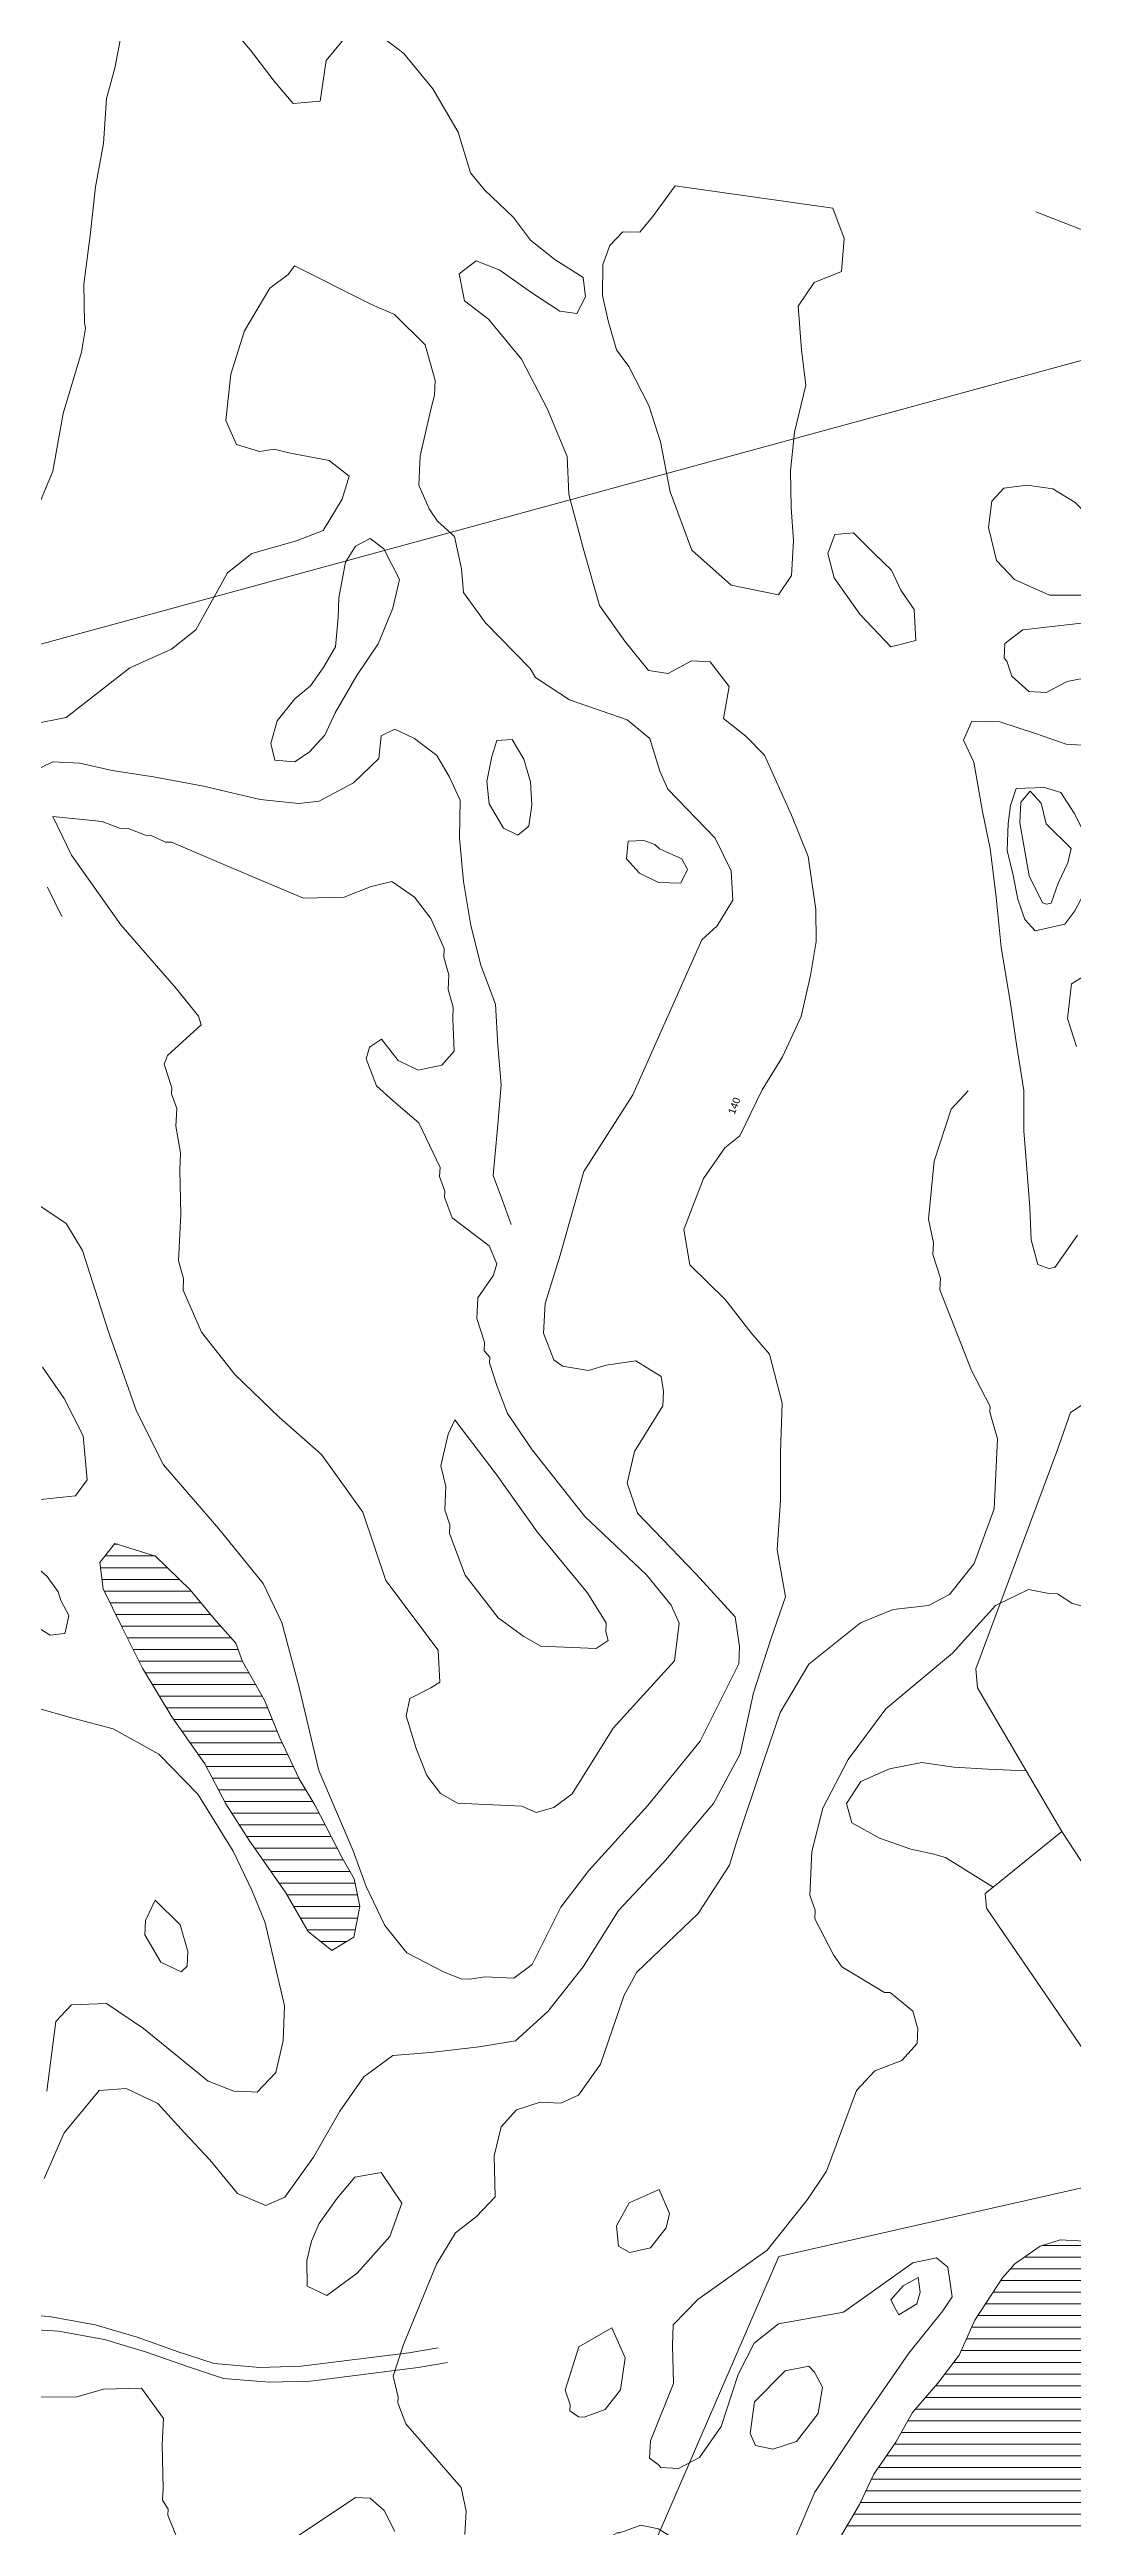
# Model space of a CAD drawing. Header units: millimetres. Extents: x 396621004 to 402046651, y 6785344214 to 6789799943.
# Drawn here: x 399204665 to 399555109, y 6788173392 to 6789021200 of the extents above; entities that cross this region are included whole.
import ezdxf

# ---------------------------------------------------------------- set-up
doc = ezdxf.new("R2010")
doc.units = ezdxf.units.MM
doc.header["$MEASUREMENT"] = 0
for name, color, linetype, lineweight in [('02 Hallinnolliset rajat_Kynä_nro__2', 8, 'Continuous', 15), ('02 Johtolinjat_Kynä_nro__101', 252, 'Continuous', 15), ('02 Korkeuskayrat_Kynä_nro__2', 8, 'Continuous', 15), ('02 Suot_Kynä_nro__101', 252, 'Continuous', 15)]:
    doc.layers.add(name, color=color, linetype=linetype, lineweight=lineweight)
for name, color, linetype, lineweight, true_color in [('02 Kalliot _ kivikot_Kynä_nro__102', 7, 'Continuous', 15, 0xcccccc), ('02 Korkeuskayrat_Kynä_nro__62', 7, 'Continuous', 20, 0xaaaaaa), ('02 Maaston rajat_Kynä_nro__82', 7, 'Continuous', 20, 0xaaaaaa), ('02 Maatalousmaa_Kynä_nro__102', 7, 'Continuous', 15, 0xcccccc), ('02 Suot_Kynä_nro__102', 7, 'Continuous', 15, 0xcccccc), ('02 Tiet_Kynä_nro__102', 7, 'Continuous', 15, 0xcccccc), ('02 Vesialueet_Kynä_nro__105', 7, 'Continuous', 15, 0xcae6ff)]:
    doc.layers.add(name, color=color, linetype=linetype, lineweight=lineweight, true_color=true_color)
doc.styles.add('LUOTU_TYYLI_5', font='')
doc.styles.get('LUOTU_TYYLI_5').set_extended_font_data('Arial')
pattern_1 = [(0, (1245072124.6, 6788065563.7), (0, 4000), [])]

msp = doc.modelspace()

# ---------------------------------------------------------------- hatches: boundary and pattern name
at = {"layer": '02 Suot_Kynä_nro__102', "linetype": 'Continuous', "lineweight": 15, "true_color": 0xcccccc}
h = msp.add_hatch(dxfattribs=at)
h.set_pattern_fill('KAJO___suo', color=254, style=0, pattern_type=2)
h.set_pattern_definition(pattern_1)
h.paths.add_polyline_path([(399283547.23, 6788443322.53), (399278274.1, 6788456185.47), (399270802.42, 6788469458.51), (399268469.1, 6788475679.93), (399261149.06, 6788483951.83), (399252843.45, 6788494034.13), (399240957.85, 6788505556.77), (399227000.06, 6788509887.76), (399221937.52, 6788503336.26), (399223049.42, 6788494324.2), (399229518.69, 6788481061.17), (399236577.61, 6788467187.99), (399246618.46, 6788450484.17), (399257855.45, 6788434370.48), (399265124.96, 6788420697.36), (399273000.96, 6788408414.55), (399285627.84, 6788390280.4), (399293293.25, 6788377007.36), (399301430.38, 6788370525.88), (399308876.79, 6788375056.91), (399310982.67, 6788385639.34), (399309070.53, 6788395061.49), (399304943, 6788402303.15), (399295719.23, 6788420197.24), (399290210.24, 6788429259.31)])
h = msp.add_hatch(dxfattribs=at)
h.set_pattern_fill('KAJO___suo', color=254, style=0, pattern_type=2)
h.set_pattern_definition(pattern_1)
h.paths.add_polyline_path([(399471265.63, 6788149815.38), (399467929.91, 6788136642.37), (399469639.89, 6788127420.26), (399474795.09, 6788114897.4), (399476783.04, 6788116687.81), (399480708.41, 6788118468.21), (399483841.96, 6788119998.56), (399489401.49, 6788120878.76), (399494674.62, 6788119148.37), (399499366.53, 6788116847.84), (399504723.9, 6788110326.35), (399511201.59, 6788108115.84), (399517780.37, 6788107295.66), (399523988.51, 6788108665.97), (399534088.33, 6788113277.02), (399541020.89, 6788115907.63), (399540919.81, 6788111666.66), (399539294.07, 6788106765.54), (399534635.86, 6788100484.1), (399533279.67, 6788098713.69), (399552241.04, 6788106825.55), (399560310.78, 6788113957.18), (399573291.44, 6788131641.23), (399578808.86, 6788143994.05), (399585522.41, 6788155126.6), (399589607.82, 6788164298.7), (399592497.09, 6788172670.61), (399589397.23, 6788183103), (399585126.5, 6788196756.12), (399580198.74, 6788203597.69), (399575473.14, 6788211449.48), (399572567.02, 6788220481.55), (399569913.61, 6788235514.99), (399566459.96, 6788250148.34), (399564792.1, 6788263571.41), (399559266.26, 6788271033.12), (399550868, 6788271513.23), (399544044.94, 6788269372.74), (399535385.55, 6788263251.34), (399531140.09, 6788258490.25), (399521596.23, 6788243976.93), (399516272.56, 6788232024.19), (399508977.78, 6788222492.01), (399500276.27, 6788212369.69), (399494581.96, 6788202217.37), (399487076.6, 6788191284.87), (399482165.68, 6788180922.5), (399476269.21, 6788170980.23), (399471796.31, 6788163618.54)])

# ---------------------------------------------------------------- linework, layer by layer
at = {"layer": '02 Hallinnolliset rajat_Kynä_nro__2', "color": 8, "linetype": 'Continuous', "lineweight": 15, "flags": 128}
msp.add_lwpolyline([(399558036.43, 6788914770.39), (399150868.18, 6788803915.03)], dxfattribs=at)
at = {"layer": '02 Johtolinjat_Kynä_nro__101', "color": 252, "linetype": 'Continuous', "lineweight": 15}
msp.add_line((399367243.44, 6788064545.88), (399454477.53, 6788265771.91), dxfattribs=at)
at = {"layer": '02 Johtolinjat_Kynä_nro__101', "color": 252, "linetype": 'Continuous', "lineweight": 15, "flags": 128}
msp.add_lwpolyline([(399454477.53, 6788265771.91), (399613227.41, 6788301690.13), (399616335.69, 6788302390.29), (399711959.62, 6788324525.35), (399752544.19, 6788336178.02), (399834168.22, 6788354292.16)], dxfattribs=at)
at = {"layer": '02 Kalliot _ kivikot_Kynä_nro__102', "color": 254, "linetype": 'Continuous', "lineweight": 15, "true_color": 0xcccccc, "flags": 128}
msp.add_lwpolyline([(399555686.26, 6788759854.95), (399560984.66, 6788749402.56), (399561709.09, 6788741590.77), (399560032.8, 6788734209.08), (399555955.81, 6788726447.3), (399552510.59, 6788721876.26), (399542284.42, 6788719565.73), (399538729.69, 6788723406.61), (399536396.37, 6788730428.22), (399534677.97, 6788739050.19), (399532757.41, 6788747072.02), (399533052.23, 6788756274.13), (399533911.43, 6788762465.54), (399535764.61, 6788768256.87), (399545569.6, 6788768556.94), (399551154.4, 6788766906.56)], close=True, dxfattribs=at)
at = {"layer": '02 Korkeuskayrat_Kynä_nro__2', "color": 8, "linetype": 'Continuous', "lineweight": 15, "flags": 128}
for points in [[(399264408.96, 6789031707.14), (399273489.53, 6789021024.7), (399281584.54, 6789010382.26), (399288154.9, 6789002780.52), (399297387.09, 6789003510.69), (399299400.31, 6789017463.88), (399307074.15, 6789026645.98)], [(399199092.9, 6788860698.02), (399205781.18, 6788876911.73), (399209361.18, 6788896616.24), (399215594.6, 6788917651.05), (399217035.02, 6788925812.91), (399216689.66, 6788927633.33), (399216479.07, 6788940846.35), (399218584.95, 6788957600.19), (399220471.82, 6788974153.97), (399223116.81, 6788989087.39), (399224178.18, 6789004470.91), (399227084.29, 6789014793.27), (399228988.01, 6789024945.59)], [(399316500.08, 6789027166.1), (399326086.06, 6789019874.43), (399335933.17, 6789007771.66), (399344693.64, 6788992908.26), (399348880.14, 6788978965.07), (399353706.82, 6788973223.76), (399363629.74, 6788963721.59), (399369399.86, 6788955949.81), (399377806.54, 6788949288.29), (399387434.64, 6788943206.89), (399388234.88, 6788936575.38), (399385261.37, 6788930854.07), (399379482.83, 6788931624.24), (399369871.58, 6788937915.68), (399358895.72, 6788945647.45), (399350783.86, 6788948888.19), (399345047.43, 6788944457.18), (399346774.25, 6788935195.06), (399354995.62, 6788928943.63), (399366392.66, 6788915200.49), (399375094.17, 6788898326.63), (399382009.89, 6788881912.87), (399382624.8, 6788868879.89), (399387653.65, 6788849715.51), (399393095.25, 6788830941.21), (399401737.8, 6788818678.4), (399409841.24, 6788808636.11), (399416613.75, 6788807625.88), (399424548.72, 6788811996.88), (399430942.18, 6788811606.79), (399437495.69, 6788803214.87), (399435566.7, 6788792262.36), (399443190, 6788786230.98), (399449600.3, 6788779629.47), (399458798.8, 6788759144.78), (399464577.34, 6788744961.54), (399467239.18, 6788726867.4), (399467314.99, 6788715854.88), (399465369.16, 6788704302.24), (399462142.94, 6788690189.01), (399455732.64, 6788676365.85), (399448800.07, 6788665163.28), (399441126.23, 6788649379.67), (399435996.3, 6788645328.75), (399428684.68, 6788634736.32), (399421962.7, 6788617312.34), (399424001.19, 6788605249.58), (399436257.43, 6788593276.84), (399444925.24, 6788582014.26), (399451301.86, 6788574612.57), (399455606.28, 6788557878.74), (399455109.29, 6788541074.9), (399455025.06, 6788524661.14), (399453913.15, 6788507687.26), (399456836.12, 6788491583.57), (399451807.27, 6788477120.26), (399445851.83, 6788458686.05), (399441235.74, 6788437801.27), (399432121.48, 6788420857.39), (399415122.79, 6788400742.79), (399399623.49, 6788384189), (399387443.06, 6788364924.6), (399375380.57, 6788349671.11), (399364278.35, 6788339588.8), (399351811.53, 6788337558.34), (399335149.78, 6788335647.9), (399322312.32, 6788334627.66), (399312288.32, 6788327315.99), (399304134.34, 6788315543.3), (399295062.19, 6788299799.7), (399285248.78, 6788286076.56), (399278762.66, 6788283265.91), (399269075.6, 6788287356.85), (399259615.97, 6788298849.48), (399250889.19, 6788308111.6), (399241783.36, 6788318183.9), (399230933.85, 6788323315.08), (399221701.66, 6788322584.91), (399209672.85, 6788308131.6), (399202799.25, 6788292518.03)], [(399198242.12, 6788790121.87), (399210363.58, 6788792572.43), (399232172.11, 6788809586.32), (399246475.26, 6788815937.78), (399254789.29, 6788822569.29), (399265697.76, 6788842083.76), (399274011.79, 6788848715.28), (399289224.69, 6788853016.26), (399298397.91, 6788856607.08), (399304900.88, 6788867319.53), (399307267.89, 6788875221.34), (399300503.8, 6788880532.56), (399286604.97, 6788883173.16), (399281660.35, 6788884403.44), (399276614.66, 6788883633.26), (399268713.39, 6788885993.8), (399265091.27, 6788894175.68), (399266818.09, 6788910109.32), (399271501.58, 6788924912.71), (399280186.24, 6788939536.05), (399286411.23, 6788944247.13), (399288542.38, 6788947157.8), (399314967, 6788933924.77), (399322826.15, 6788930564), (399333355.57, 6788920071.6), (399336800.79, 6788907898.82), (399336564.93, 6788902907.67), (399335343.52, 6788897956.54), (399331611.9, 6788882102.91), (399331148.6, 6788872120.63), (399334779.15, 6788863938.76), (399337592.6, 6788859807.81), (399343354.3, 6788854536.61), (399345847.67, 6788843414.06), (399346479.43, 6788835372.22), (399354018.49, 6788825009.85), (399369315.62, 6788809296.26), (399371168.8, 6788806205.55), (399382835.39, 6788798663.83), (399402546.46, 6788791752.24), (399410262.41, 6788785390.79), (399413749.75, 6788774218.23), (399416470.55, 6788768086.83), (399432719.55, 6788751323), (399438211.69, 6788740060.42), (399438750.8, 6788730018.12), (399433342.89, 6788721256.12), (399428120.3, 6788716495.03), (399404509.14, 6788663462.89), (399387653.65, 6788637156.88), (399379600.76, 6788608570.34), (399374496.1, 6788592006.55), (399373889.6, 6788581834.22), (399377461.18, 6788572652.12), (399380367.3, 6788570521.63), (399389313.09, 6788569111.31), (399395403.3, 6788570831.7), (399405486.27, 6788572372.06), (399414246.74, 6788566960.82), (399415013.28, 6788561919.66), (399414785.85, 6788556918.52), (399405056.67, 6788541354.96), (399402554.88, 6788530452.47), (399406092.76, 6788520280.14), (399426157.62, 6788499335.35), (399439500.49, 6788484712), (399441042, 6788474629.69), (399440764.02, 6788468628.32), (399427539.08, 6788442212.28), (399409495.87, 6788420007.2), (399389464.71, 6788397902.14), (399379870.31, 6788385329.26), (399369964.24, 6788365764.79), (399363739.25, 6788361043.71), (399353748.94, 6788361503.81), (399348711.67, 6788360733.64), (399345712.89, 6788360873.67), (399339807.99, 6788363144.19), (399327096.88, 6788369735.7), (399319515.71, 6788379087.84), (399313122.25, 6788392400.88), (399308674.62, 6788404623.68), (399296932.22, 6788432189.98), (399290218.66, 6788460526.47), (399284237.96, 6788482831.57), (399277844.5, 6788496134.61), (399262682.14, 6788514848.9), (399243670.23, 6788536753.91), (399234505.43, 6788555188.12), (399224750.98, 6788582674.41), (399215998.93, 6788610100.69), (399210422.55, 6788619372.81), (399195849.84, 6788629045.02)], [(399362787.39, 6788619062.74), (399359451.67, 6788628164.82), (399356680.33, 6788635856.58), (399358196.56, 6788653230.55), (399359401.13, 6788666803.66), (399358204.99, 6788680246.73), (399357421.6, 6788694479.99), (399352418.02, 6788707843.05), (399349023.34, 6788721356.14), (399346471.01, 6788736439.59), (399345106.39, 6788751292.99), (399345291.71, 6788764295.96), (399341534.82, 6788772417.82), (399337348.32, 6788779549.45), (399329716.6, 6788785380.79), (399323003.05, 6788788581.52), (399318336.41, 6788786311), (399317502.48, 6788778529.22), (399308851.51, 6788770177.31), (399297058.57, 6788763925.88), (399290033.35, 6788763125.7), (399276867.37, 6788764516.01), (399257392.16, 6788769097.06), (399240283.97, 6788772207.77), (399226140.86, 6788774428.28), (399215013.37, 6788776958.86), (399205823.3, 6788777428.97), (399198511.67, 6788773838.15)], [(399565145.89, 6788782630.16), (399552957.04, 6788783390.33), (399542461.32, 6788787101.18), (399530179.81, 6788791062.09), (399520585.41, 6788791352.15), (399517788.79, 6788784820.66), (399521360.37, 6788777308.94), (399524266.49, 6788760415.08), (399526886.21, 6788747722.17), (399528992.09, 6788731048.36), (399530685.22, 6788713984.45), (399533911.43, 6788694680.04), (399535899.39, 6788680606.82), (399538426.44, 6788664913.23), (399538418.02, 6788651110.07), (399539748.94, 6788635256.44), (399540439.67, 6788624824.06), (399540911.39, 6788613801.53), (399543261.55, 6788605329.6), (399547026.87, 6788604019.3), (399549031.67, 6788604359.37), (399556764.47, 6788615331.88)], [(399203936.43, 6788734449.13), (399208847.35, 6788724496.86)], [(399556486.5, 6788679996.68), (399553369.79, 6788689498.85), (399554725.98, 6788701461.59), (399559207.3, 6788704142.2)], [(399519347.15, 6788664753.19), (399513560.18, 6788658511.76), (399507739.52, 6788640757.7), (399505818.95, 6788620823.14), (399507453.12, 6788612731.29), (399507267.8, 6788608740.38), (399509895.94, 6788600608.52), (399509710.63, 6788596617.6), (399520467.48, 6788569091.3), (399526903.05, 6788556778.49), (399526810.39, 6788554778.03), (399529396.42, 6788545655.94), (399528301.36, 6788521680.46), (399521427.76, 6788502966.18), (399512936.84, 6788492343.75), (399505759.99, 6788488672.91), (399493680.65, 6788487222.58), (399482460.5, 6788482731.55), (399464787.93, 6788468528.3), (399455016.64, 6788451954.51), (399449238.09, 6788435200.67), (399439963.78, 6788407604.36), (399437596.77, 6788399702.55), (399426831.5, 6788383178.77), (399405882.18, 6788363114.18), (399401518.79, 6788355302.39), (399393423.77, 6788331646.98), (399385926.83, 6788320984.54), (399379794.5, 6788318253.92), (399372802.97, 6788318583.99), (399364674.26, 6788315953.39), (399359401.13, 6788310182.07), (399356949.88, 6788300289.81), (399357303.67, 6788286256.6), (399350986.02, 6788279535.06), (399343716.51, 6788273863.76), (399337221.97, 6788263151.31), (399325942.86, 6788235635.02), (399322447.09, 6788224782.53), (399324123.38, 6788217700.91), (399324030.72, 6788215700.46), (399326709.4, 6788208568.83), (399345721.31, 6788186673.82), (399347355.48, 6788178591.97), (399346984.84, 6788170600.14)], [(399200508.05, 6788524781.17), (399213556.1, 6788526191.49), (399217523.59, 6788531682.75), (399216167.4, 6788546736.19), (399209740.24, 6788559529.12), (399202260.15, 6788570161.55)], [(399460062.33, 6788169409.87), (399466784.31, 6788185113.46), (399482923.8, 6788209409.02), (399499004.32, 6788232694.34), (399510687.76, 6788247177.66), (399513913.97, 6788252028.77), (399512372.46, 6788262111.07), (399508514.48, 6788265291.8), (399500427.89, 6788263661.43), (399476622.99, 6788246737.56), (399454418.56, 6788242746.64), (399446104.54, 6788236125.13), (399440603.97, 6788225362.67), (399434783.31, 6788207608.61), (399427286.37, 6788196946.17), (399420109.52, 6788193265.32), (399414111.97, 6788193545.39), (399413160.11, 6788194585.63), (399410253.99, 6788196726.12), (399410531.96, 6788202717.49), (399418441.66, 6788222381.99), (399418037.33, 6788235414.97), (399418357.43, 6788242406.57), (399426764.11, 6788251028.54), (399450569.01, 6788267952.41), (399464383.6, 6788285346.39), (399470836.03, 6788295058.61), (399481112.74, 6788322614.92), (399487430.38, 6788329336.45), (399496603.61, 6788332917.27), (399501868.32, 6788338678.59), (399502104.18, 6788343679.74), (399500377.35, 6788349761.13), (399492661.4, 6788356122.58), (399490665.02, 6788356212.6), (399476041.77, 6788364894.59), (399473228.31, 6788369025.53), (399466792.73, 6788381338.35), (399466927.51, 6788384339.04), (399465158.57, 6788389420.2), (399465849.3, 6788404403.63), (399469530.38, 6788419257.03), (399478307.7, 6788435870.83), (399491119.89, 6788453304.82), (399514015.05, 6788472279.16), (399528781.5, 6788488612.89), (399540043.76, 6788494104.15), (399546993.18, 6788492783.85), (399549991.95, 6788492643.82), (399554843.91, 6788489423.08), (399566695.82, 6788485872.27)], [(399203784.81, 6788322334.85), (399206884.66, 6788346220.32), (399212157.8, 6788351991.64), (399224186.6, 6788352431.74), (399236813.47, 6788343849.77), (399259009.48, 6788325805.65), (399267862.61, 6788322394.87), (399273851.74, 6788322124.8), (399275856.54, 6788322034.78), (399282165.77, 6788328746.32), (399284667.56, 6788339648.81), (399285223.51, 6788351631.55), (399278518.38, 6788379978.04), (399274020.21, 6788391190.61), (399267626.75, 6788404503.65), (399255513.71, 6788424078.13), (399242120.3, 6788437711.25), (399226503.07, 6788446433.24), (399212654.78, 6788450074.08), (399199808.9, 6788453664.9)], [(399255977.01, 6788150745.6), (399245178.04, 6788177271.67), (399245270.7, 6788179272.12), (399243409.1, 6788182362.83), (399243594.42, 6788186353.74), (399243282.75, 6788201387.18), (399243695.5, 6788210379.24), (399236164.86, 6788220741.61), (399223125.23, 6788220331.52), (399214002.55, 6788217750.93), (399194973.79, 6788217620.9)], [(399323011.47, 6788171700.39), (399319338.81, 6788178872.03), (399314520.55, 6788183103), (399309525.4, 6788183333.05), (399289906.99, 6788170220.05)]]:
    msp.add_lwpolyline(points, dxfattribs=at)
for points in [[(399472975.6, 6788966892.31), (399476875.7, 6788956569.95), (399475932.26, 6788945187.35), (399466615.84, 6788941466.5), (399461174.24, 6788933414.65), (399462328.26, 6788918371.21), (399463768.68, 6788906318.45), (399459893.86, 6788890224.77), (399458495.55, 6788877051.76), (399458722.99, 6788864428.87), (399459582.19, 6788852996.26), (399458832.49, 6788841213.56), (399454435.41, 6788834532.03), (399438127.45, 6788837822.78), (399424675.07, 6788849825.53), (399417270.79, 6788869860.11), (399413977.19, 6788886974.03), (399409942.32, 6788899306.85), (399403136.1, 6788912709.92), (399398899.07, 6788918441.23), (399395992.95, 6788928333.49), (399394055.54, 6788937005.48), (399394165.04, 6788947607.9), (399396565.75, 6788954139.4), (399401106.03, 6788958810.46), (399406901.42, 6788958640.42), (399411256.39, 6788963911.63), (399418980.77, 6788974494.05)], [(399565550.22, 6788856877.14), (399568060.43, 6788847194.93), (399565583.91, 6788837862.79), (399558878.78, 6788834452.01), (399547271.15, 6788834392), (399535225.5, 6788839753.23), (399529017.36, 6788846344.73), (399526355.52, 6788857637.32), (399527425.31, 6788866609.37), (399531561.27, 6788871090.4), (399539588.89, 6788872050.62), (399548357.79, 6788870790.33), (399556023.2, 6788866159.27)], [(399303536.27, 6788826780.26), (399303738.43, 6788833581.81), (399306097.02, 6788845724.59), (399309466.43, 6788851225.85), (399314545.82, 6788853876.46), (399319237.73, 6788850335.65), (399324527.71, 6788839773.23), (399322236.51, 6788830031), (399317275.05, 6788817768.2), (399309946.57, 6788806975.73), (399302559.14, 6788794182.8), (399298928.59, 6788786491.04), (399293764.97, 6788780829.75), (399288660.31, 6788777378.96), (399281870.94, 6788777979.09), (399280438.94, 6788783630.39), (399282671.18, 6788791372.16), (399288702.43, 6788798993.9), (399294034.52, 6788803444.92), (399298414.76, 6788809516.31), (399302634.95, 6788816797.97)], [(399496300.36, 6788836102.39), (399500908.04, 6788829560.89), (399501396.6, 6788818938.46), (399492922.53, 6788816787.97), (399482249.91, 6788827910.52), (399473413.63, 6788840383.37), (399471265.63, 6788848655.26), (399473657.91, 6788855186.76), (399480076.64, 6788855796.9), (399487270.34, 6788848575.24), (399493107.85, 6788843003.97)], [(399532614.21, 6788811806.83), (399534383.15, 6788806715.67), (399540144.85, 6788801444.46), (399546142.4, 6788801174.4), (399553319.25, 6788804845.24), (399561397.42, 6788806475.61), (399566299.91, 6788804255.1), (399571295.07, 6788804025.05), (399581470.69, 6788807555.86), (399585741.42, 6788813367.19), (399586061.52, 6788820368.79), (399581344.34, 6788826590.21), (399576307.07, 6788825820.04), (399568313.14, 6788826190.12), (399563267.44, 6788825419.95), (399538114.77, 6788822569.29), (399531889.78, 6788817848.21), (399531662.35, 6788812847.07)], [(399369854.73, 6788762575.57), (399368843.91, 6788755393.93), (399365145.98, 6788752303.22), (399360218.21, 6788754653.76), (399355265.17, 6788763005.67), (399354490.21, 6788770637.41), (399356141.22, 6788779189.37), (399357910.16, 6788784740.64), (399363115.91, 6788784990.7), (399367117.08, 6788778269.16), (399369492.52, 6788770587.4)], [(399546150.82, 6788728717.82), (399544836.75, 6788729147.92), (399540254.35, 6788738370.03), (399537078.68, 6788756544.19), (399537398.77, 6788763535.79), (399540582.87, 6788767386.67), (399544398.73, 6788763215.72), (399546075.01, 6788756124.09), (399554692.28, 6788747722.17), (399553470.87, 6788742771.04), (399550152, 6788735919.47), (399547827.11, 6788729017.89)], [(399344474.63, 6788420997.42), (399338611.85, 6788424268.17), (399333894.67, 6788430489.6), (399330306.25, 6788439661.69), (399326818.91, 6788450844.25), (399328090.86, 6788456785.61), (399335267.71, 6788460466.45), (399338359.15, 6788462326.88), (399337862.16, 6788473359.4), (399319936.88, 6788497204.86), (399312001.92, 6788520600.21), (399297892.5, 6788540264.71), (399283454.57, 6788552947.61), (399268115.32, 6788567660.98), (399256768.82, 6788582204.3), (399250417.48, 6788596507.58), (399250602.79, 6788600508.49), (399248875.97, 6788606589.88), (399249608.82, 6788622573.54), (399249297.15, 6788637606.98), (399249575.12, 6788643598.35), (399247991.5, 6788652680.43), (399248269.48, 6788658681.8), (399246500.53, 6788663762.96), (399246584.77, 6788665763.42), (399243956.63, 6788673895.28), (399245093.8, 6788676845.96), (399256591.92, 6788687328.35), (399255724.3, 6788690369.05), (399248151.55, 6788699731.19), (399229131.21, 6788721626.2), (399212208.34, 6788745431.65), (399205806.45, 6788758734.69), (399222746.17, 6788756964.29), (399228651.07, 6788754683.76), (399231641.42, 6788754553.73), (399237546.32, 6788752273.21), (399239542.7, 6788752183.19), (399244445.19, 6788749952.68), (399246449.99, 6788749862.66), (399272958.85, 6788738640.09), (399291625.39, 6788730768.29), (399305650.57, 6788731128.38), (399314832.22, 6788734709.19), (399321916.41, 6788736389.58), (399329674.49, 6788731028.35), (399335351.95, 6788723756.69), (399339883.81, 6788713534.35), (399339749.03, 6788710543.67), (399341467.43, 6788704452.27), (399341239.99, 6788699461.13), (399342966.82, 6788693369.74), (399342781.5, 6788689378.82), (399343278.49, 6788678346.3), (399339049.88, 6788673535.2), (399330963.29, 6788671894.82), (399324106.53, 6788675215.58), (399318437.49, 6788682487.25), (399314301.54, 6788679676.6), (399313122.25, 6788675725.7), (399316702.25, 6788666543.6), (399322472.37, 6788661272.39), (399331140.18, 6788653870.7), (399338443.38, 6788638517.19), (399338308.6, 6788635516.5), (399340077.55, 6788630435.34), (399339984.89, 6788628434.88), (399342655.15, 6788621303.25), (399355231.48, 6788611721.06), (399357952.28, 6788605589.65), (399356772.99, 6788601638.75), (399351407.2, 6788593876.98), (399351087.1, 6788586875.37), (399353715.24, 6788578753.52), (399353580.47, 6788575752.83), (399355484.19, 6788573662.35), (399355391.53, 6788571661.89), (399358028.09, 6788563540.03), (399361608.09, 6788554357.93), (399370048.47, 6788541955.1), (399388024.29, 6788519109.87), (399409125.24, 6788499115.3), (399417658.27, 6788488712.92), (399420379.07, 6788482581.51), (399418787.03, 6788469638.55), (399408249.19, 6788458115.92), (399397702.93, 6788446583.28), (399383660.9, 6788424198.16), (399377435.91, 6788419477.08), (399371354.12, 6788417756.68), (399366451.62, 6788419987.19)], [(399421330.93, 6788744241.38), (399423226.23, 6788740580.54), (399420884.49, 6788735849.46), (399413286.46, 6788736069.51), (399406783.49, 6788739260.24), (399402327.45, 6788744201.37), (399402900.25, 6788750182.73), (399408316.58, 6788750432.79), (399412073.47, 6788749112.49), (399413631.82, 6788747672.16)], [(399396085.61, 6788476690.17), (399391949.65, 6788473879.52), (399372971.44, 6788474749.72), (399367108.66, 6788478020.47), (399358398.73, 6788484431.94), (399347052.23, 6788498965.26), (399341694.86, 6788513228.52), (399341838.06, 6788516229.21), (399340069.12, 6788521310.37), (399340431.33, 6788529302.2), (399338755.05, 6788536383.82), (399341256.84, 6788547286.32), (399343489.08, 6788552187.44), (399357649.03, 6788533523.17), (399371758.45, 6788513848.67), (399388824.52, 6788493043.91), (399395361.18, 6788482731.55), (399395226.41, 6788479730.86)], [(399209681.28, 6788479000.69), (399204947.25, 6788478460.57), (399194232.52, 6788484962.06), (399186836.66, 6788498315.11), (399186204.89, 6788506356.95), (399188293.93, 6788508257.39), (399194249.37, 6788506987.1), (399203869.04, 6788498535.16), (399207634.36, 6788493353.98), (399208493.56, 6788490313.28), (399211264.9, 6788485182.11), (399209992.95, 6788479230.75)], [(399249718.32, 6788363274.22), (399242861.57, 6788366594.98), (399237276.77, 6788375857.1), (399237512.63, 6788380858.24), (399240823.07, 6788387709.81), (399249448.77, 6788379307.89), (399252034.79, 6788370175.8), (399251807.36, 6788365184.66)], [(399303249.87, 6788285746.48), (399309264.27, 6788292978.14), (399318319.56, 6788294508.49), (399325412.18, 6788284096.1), (399321267.8, 6788272603.48), (399310089.77, 6788260120.62), (399299653.02, 6788252428.86), (399292947.89, 6788255629.59), (399292813.11, 6788264441.61), (399294405.16, 6788270993.11), (399296991.18, 6788277124.51)], [(399403481.47, 6788267112.22), (399399572.95, 6788269292.72), (399398899.07, 6788276334.33), (399403262.46, 6788284146.12), (399413480.2, 6788288677.15), (399417110.74, 6788280505.28), (399415880.91, 6788275554.15), (399410565.66, 6788268792.6)], [(399494674.62, 6788247407.71), (399492838.29, 6788250998.53), (399497066.9, 6788255809.63), (399502196.84, 6788258580.27), (399502963.38, 6788253539.11), (399501784.08, 6788249588.21), (399495609.63, 6788245867.36)], [(399385876.29, 6788210859.35), (399382970.17, 6788212989.84), (399383062.83, 6788214990.29), (399381293.89, 6788220081.46), (399385977.37, 6788234884.85), (399397290.17, 6788241366.33), (399401830.46, 6788231153.99), (399400322.64, 6788220201.49), (399395007.4, 6788213439.94), (399387872.66, 6788210769.33)], [(399446500.44, 6788201067.11), (399452447.46, 6788199796.82), (399460576.17, 6788202427.42), (399468030.99, 6788212089.63), (399469437.72, 6788221031.68), (399466674.8, 6788226172.85), (399464762.66, 6788228263.33), (399456684.49, 6788226632.96), (399446188.77, 6788216100.55), (399444680.96, 6788205158.05)], [(399400069.94, 6788171160.27), (399407204.67, 6788173840.88), (399413151.68, 6788172560.59), (399423866.42, 6788166069.1), (399433393.43, 6788155616.71), (399437933.71, 6788145394.37), (399436476.44, 6788135452.1), (399432433.15, 6788134631.91), (399425669.05, 6788139953.13), (399418273.19, 6788153306.18), (399407609, 6788160807.9), (399404610.22, 6788160937.93), (399395849.75, 6788166349.17), (399395984.53, 6788169349.85), (399399075.96, 6788171210.28)]]:
    msp.add_lwpolyline(points, close=True, dxfattribs=at)
at = {"layer": '02 Maaston rajat_Kynä_nro__82', "color": 253, "linetype": 'Continuous', "lineweight": 20, "true_color": 0xaaaaaa, "flags": 128}
for points in [[(399555686.26, 6788759854.95), (399560984.66, 6788749402.56), (399561709.09, 6788741590.77), (399560032.8, 6788734209.08), (399555955.81, 6788726447.3), (399552510.59, 6788721876.26), (399542284.42, 6788719565.73), (399538729.69, 6788723406.61), (399536396.37, 6788730428.22), (399534677.97, 6788739050.19), (399532757.41, 6788747072.02), (399533052.23, 6788756274.13), (399533911.43, 6788762465.54), (399535764.61, 6788768256.87), (399545569.6, 6788768556.94), (399551154.4, 6788766906.56)], [(399270802.42, 6788469458.51), (399278274.1, 6788456185.47), (399283547.23, 6788443322.53), (399290210.24, 6788429259.31), (399295719.23, 6788420197.24), (399304943, 6788402303.15), (399309070.53, 6788395061.49), (399310982.67, 6788385639.34), (399308876.79, 6788375056.91), (399301430.38, 6788370525.88), (399293293.25, 6788377007.36), (399285627.84, 6788390280.4), (399273000.96, 6788408414.55), (399265124.96, 6788420697.36), (399257855.45, 6788434370.48), (399246618.46, 6788450484.17), (399236577.61, 6788467187.99), (399229518.69, 6788481061.17), (399223049.42, 6788494324.2), (399221937.52, 6788503336.26), (399227000.06, 6788509887.76), (399240957.85, 6788505556.77), (399252843.45, 6788494034.13), (399261149.06, 6788483951.83), (399268469.1, 6788475679.93)]]:
    msp.add_lwpolyline(points, close=True, dxfattribs=at)
for points in [[(399539243.53, 6788431999.94), (399522548.09, 6788460426.44), (399521941.59, 6788466937.93), (399549705.55, 6788541354.96), (399554431.16, 6788554638), (399563478.03, 6788560639.37)], [(399539243.53, 6788431999.94), (399526254.44, 6788432610.08), (399514461.5, 6788433320.24), (399503477.21, 6788434830.59), (399492450.81, 6788432730.11), (399482612.12, 6788428419.12), (399477734.9, 6788420867.39), (399479470.15, 6788414245.88), (399489022.43, 6788408954.67), (399499779.28, 6788405253.82), (399507166.72, 6788403583.44), (399511555.38, 6788402333.15), (399527964.42, 6788392230.84)], [(399527964.42, 6788392230.84), (399551407.11, 6788411285.2), (399539243.53, 6788431999.94)], [(399574799.25, 6788313402.81), (399525614.25, 6788385069.2), (399525201.5, 6788389990.33), (399527964.42, 6788392230.84)], [(399474795.09, 6788114897.4), (399469639.89, 6788127420.26), (399467929.91, 6788136642.37), (399471265.63, 6788149815.38), (399471796.31, 6788163618.54), (399476269.21, 6788170980.23), (399482165.68, 6788180922.5), (399487076.6, 6788191284.87), (399494581.96, 6788202217.37), (399500276.27, 6788212369.69), (399508977.78, 6788222492.01), (399516272.56, 6788232024.19), (399521596.23, 6788243976.93), (399531140.09, 6788258490.25), (399535385.55, 6788263251.34), (399544044.94, 6788269372.74), (399550868, 6788271513.23), (399559266.26, 6788271033.12)]]:
    msp.add_lwpolyline(points, dxfattribs=at)
at = {"layer": '02 Maatalousmaa_Kynä_nro__102', "color": 254, "linetype": 'Continuous', "lineweight": 15, "true_color": 0xcccccc, "flags": 128}
msp.add_lwpolyline([(399574799.25, 6788313402.81), (399525614.25, 6788385069.2), (399525201.5, 6788389990.33), (399527964.42, 6788392230.84), (399551407.11, 6788411285.2), (399539243.53, 6788431999.94), (399522548.09, 6788460426.44), (399521941.59, 6788466937.93), (399549705.55, 6788541354.96), (399554431.16, 6788554638), (399563478.03, 6788560639.37)], dxfattribs=at)
at = {"layer": '02 Suot_Kynä_nro__101', "color": 252, "linetype": 'Continuous', "lineweight": 15, "flags": 128}
for points in [[(399270802.42, 6788469458.51), (399278274.1, 6788456185.47), (399283547.23, 6788443322.53), (399290210.24, 6788429259.31), (399295719.23, 6788420197.24), (399304943, 6788402303.15), (399309070.53, 6788395061.49), (399310982.67, 6788385639.34), (399308876.79, 6788375056.91), (399301430.38, 6788370525.88), (399293293.25, 6788377007.36), (399285627.84, 6788390280.4), (399273000.96, 6788408414.55), (399265124.96, 6788420697.36), (399257855.45, 6788434370.48), (399246618.46, 6788450484.17), (399236577.61, 6788467187.99), (399229518.69, 6788481061.17), (399223049.42, 6788494324.2), (399221937.52, 6788503336.26), (399227000.06, 6788509887.76), (399240957.85, 6788505556.77), (399252843.45, 6788494034.13), (399261149.06, 6788483951.83), (399268469.1, 6788475679.93)], [(399527964.42, 6788392230.84), (399511555.38, 6788402333.15), (399507166.72, 6788403583.44), (399499779.28, 6788405253.82), (399489022.43, 6788408954.67), (399479470.15, 6788414245.88), (399477734.9, 6788420867.39), (399482612.12, 6788428419.12), (399492450.81, 6788432730.11), (399503477.21, 6788434830.59), (399514461.5, 6788433320.24), (399526254.44, 6788432610.08), (399539243.53, 6788431999.94), (399551407.11, 6788411285.2)]]:
    msp.add_lwpolyline(points, close=True, dxfattribs=at)
msp.add_lwpolyline([(399476269.21, 6788170980.23), (399482165.68, 6788180922.5), (399487076.6, 6788191284.87), (399494581.96, 6788202217.37), (399500276.27, 6788212369.69), (399508977.78, 6788222492.01), (399516272.56, 6788232024.19), (399521596.23, 6788243976.93), (399531140.09, 6788258490.25), (399535385.55, 6788263251.34), (399544044.94, 6788269372.74), (399550868, 6788271513.23), (399559266.26, 6788271033.12)], dxfattribs=at)
at = {"layer": '02 Tiet_Kynä_nro__102', "color": 254, "linetype": 'Continuous', "lineweight": 15, "true_color": 0xcccccc, "flags": 128}
for points in [[(399056406.19, 6788170121.84), (399069589.02, 6788184465.12), (399084102.76, 6788197078.01), (399098700.74, 6788212861.62), (399114368.51, 6788224384.26), (399127526.07, 6788232626.14), (399144583.72, 6788239247.66), (399158667.86, 6788242398.38), (399173779.68, 6788243988.74), (399193254.88, 6788246019.21), (399204559.26, 6788245289.04), (399220328.11, 6788242438.39), (399234681.81, 6788238137.4), (399248740.69, 6788233176.27), (399261098.01, 6788229115.34), (399276681.54, 6788227815.04), (399290934.16, 6788228245.14), (399327770.26, 6788232856.19), (399337827.96, 6788234576.59)], [(399059698.76, 6788164945.9), (399072774.13, 6788179380.33), (399087287.87, 6788191993.22), (399101885.85, 6788207776.83), (399117553.62, 6788219299.47), (399130711.18, 6788227541.35), (399147768.83, 6788234162.87), (399161852.97, 6788237313.59), (399176964.79, 6788238903.95), (399196439.99, 6788240934.42), (399207744.37, 6788240204.25), (399223513.22, 6788237353.6), (399237866.92, 6788233052.61), (399251925.8, 6788228091.48), (399264283.12, 6788224030.55), (399279866.65, 6788222730.25), (399294119.27, 6788223160.35), (399330955.37, 6788227771.41), (399341013.07, 6788229491.8)]]:
    msp.add_lwpolyline(points, dxfattribs=at)
at = {"layer": '02 Vesialueet_Kynä_nro__105', "color": 254, "linetype": 'Continuous', "lineweight": 15, "true_color": 0xcae6ff}
msp.add_line((399566636.85, 6788388159.91), (399551407.11, 6788411285.2), dxfattribs=at)
at = {"layer": '02 Vesialueet_Kynä_nro__105', "color": 254, "linetype": 'Continuous', "lineweight": 15, "true_color": 0xcae6ff, "flags": 128}
msp.add_lwpolyline([(399566636.85, 6788388159.91), (399784663.12, 6788516049.17), (399778446.55, 6788525511.33), (399782885.76, 6788541334.95), (399782986.84, 6788542585.24), (399783264.81, 6788568891.26), (399777199.87, 6788573142.23), (399741281.93, 6788654880.93), (399750295.11, 6788706772.8), (399726001.65, 6788722026.29), (399709238.82, 6788735769.44), (399673371.42, 6788778009.1), (399667011.65, 6788788661.54), (399650712.12, 6788806385.59), (399650627.89, 6788819708.64), (399649254.85, 6788822419.26), (399602226.27, 6788879542.33), (399584250.46, 6788949498.33), (399542596.09, 6788965612.02)], dxfattribs=at)

# ---------------------------------------------------------------- texts
at = {"layer": '02 Korkeuskayrat_Kynä_nro__62', "color": 253, "linetype": 'Continuous', "lineweight": 20, "true_color": 0xaaaaaa, "insert": (399439344.74, 6788656481.73), "char_height": 2500, "attachment_point": 7, "rotation": 68.6, "style": 'LUOTU_TYYLI_5'}
msp.add_mtext('\\A1;{\\pql;\\fArial|b0|i0|c0|p34;140}', dxfattribs=at)

doc.saveas('drawing.dxf')
